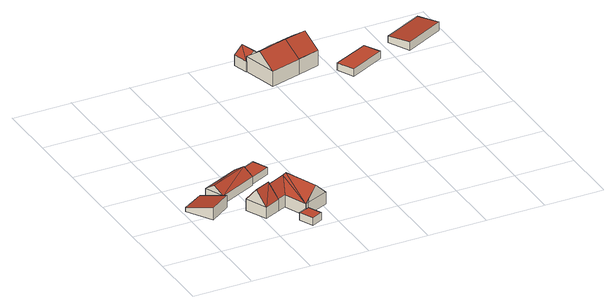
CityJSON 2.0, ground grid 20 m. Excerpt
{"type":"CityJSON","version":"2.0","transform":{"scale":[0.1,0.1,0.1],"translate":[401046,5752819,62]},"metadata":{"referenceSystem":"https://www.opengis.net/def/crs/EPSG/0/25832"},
"CityObjects":{
"building1":{"type":"Building","attributes":{"Gemeindeschluessel":"05515000","Geometrietyp2DReferenz":"3000","function":"31001_2700","roofType":"2100","measuredHeight":4.15},"geometry":[{"type":"Solid","lod":"2","boundaries":[[[[0,1,2,3]],[[4,5,1,0]],[[6,7,5,4]],[[3,2,7,6]],[[4,0,3,6]],[[1,5,7,2]]]],"semantics":{"surfaces":[{"type":"WallSurface"},{"type":"RoofSurface"},{"type":"GroundSurface"}],"values":[[0,0,0,0,1,2]]}}]},
"building2":{"type":"Building","attributes":{"Gemeindeschluessel":"05515000","Geometrietyp2DReferenz":"3000","function":"31001_2700","roofType":"3100","measuredHeight":8.75},"geometry":[{"type":"Solid","lod":"2","boundaries":[[[[8,9,10,11]],[[12,13,9,8]],[[14,15,13,12]],[[11,10,15,14]],[[8,16,12]],[[14,17,11]],[[17,16,8]],[[8,11,17]],[[16,17,14]],[[14,12,16]],[[9,13,15,10]]]],"semantics":{"surfaces":[{"type":"WallSurface"},{"type":"RoofSurface"},{"type":"GroundSurface"}],"values":[[0,0,0,0,0,0,1,1,1,1,2]]}}]},
"building3":{"type":"Building","attributes":{"Gemeindeschluessel":"05515000","Geometrietyp2DReferenz":"3000","function":"31001_2700","roofType":"3100","measuredHeight":5.28},"geometry":[{"type":"Solid","lod":"2","boundaries":[[[[18,19,20,21]],[[22,23,19,18]],[[24,25,23,22]],[[26,27,25,24]],[[28,29,27,26]],[[21,20,29,28]],[[28,30,31,21]],[[32,21,31]],[[31,33,22,32]],[[18,32,22]],[[33,31,30,26,24]],[[33,24,22]],[[30,28,26]],[[32,18,21]],[[19,23,25,27,29,20]]]],"semantics":{"surfaces":[{"type":"WallSurface"},{"type":"RoofSurface"},{"type":"GroundSurface"}],"values":[[0,0,0,0,0,0,1,1,1,1,0,0,0,0,2]]}}]},
"building4":{"type":"Building","attributes":{"Gemeindeschluessel":"05515000","Geometrietyp2DReferenz":"3000","function":"51009_1610","roofType":"1000","measuredHeight":2.6},"geometry":[{"type":"Solid","lod":"2","boundaries":[[[[34,35,36,37]],[[38,39,35,34]],[[40,41,39,38]],[[42,43,41,40]],[[44,45,43,42]],[[37,36,45,44]],[[42,40,38,34,37,44]],[[35,39,41,43,45,36]]]],"semantics":{"surfaces":[{"type":"WallSurface"},{"type":"RoofSurface"},{"type":"GroundSurface"}],"values":[[0,0,0,0,0,0,1,2]]}}]},
"building5":{"type":"Building","attributes":{"Gemeindeschluessel":"05515000","Geometrietyp2DReferenz":"3000","function":"31001_1000","roofType":"5000","measuredHeight":8.64},"address":[{"country":"Germany","locality":"Münster","thoroughfareNumber":"99","thoroughfareName":"Am Getterbach"}],"geometry":[{"type":"Solid","lod":"2","boundaries":[[[[46,47,48,49]],[[50,51,47,46]],[[52,53,51,50]],[[54,55,53,52]],[[56,57,55,54]],[[58,10,57,56]],[[59,15,10,58]],[[49,48,15,59]],[[58,56,60,61]],[[52,62,63,54]],[[63,64,54]],[[54,64,60]],[[60,56,54]],[[46,49,64,63]],[[59,61,60,64,49]],[[62,52,50]],[[63,62,50,46]],[[61,59,58]],[[47,51,53,55,57,10,15,48]]]],"semantics":{"surfaces":[{"type":"WallSurface"},{"type":"RoofSurface"},{"type":"GroundSurface"}],"values":[[0,0,0,0,0,0,0,0,1,1,1,1,1,1,1,0,0,0,2]]}}]},
"building6":{"type":"Building","attributes":{"Gemeindeschluessel":"05515000","Geometrietyp2DReferenz":"3000","function":"51009_1610","roofType":"1000","measuredHeight":2.44},"geometry":[{"type":"Solid","lod":"2","boundaries":[[[[65,66,67,68]],[[69,70,66,65]],[[71,72,70,69]],[[68,67,72,71]],[[69,65,68,71]],[[66,70,72,67]]]],"semantics":{"surfaces":[{"type":"WallSurface"},{"type":"RoofSurface"},{"type":"GroundSurface"}],"values":[[0,0,0,0,1,2]]}}]},
"building7":{"type":"Building","attributes":{"Gemeindeschluessel":"05515000","Geometrietyp2DReferenz":"3000","function":"31001_2700","roofType":"3100","measuredHeight":6.11},"geometry":[{"type":"Solid","lod":"2","boundaries":[[[[73,74,75,76]],[[77,78,74,73]],[[79,80,78,77]],[[76,75,80,79]],[[73,81,77]],[[79,82,76]],[[81,73,76]],[[76,82,81]],[[77,81,82]],[[82,79,77]],[[74,78,80,75]]]],"semantics":{"surfaces":[{"type":"WallSurface"},{"type":"RoofSurface"},{"type":"GroundSurface"}],"values":[[0,0,0,0,0,0,1,1,1,1,2]]}}]},
"building8":{"type":"Building","attributes":{"Gemeindeschluessel":"05515000","Geometrietyp2DReferenz":"3000","function":"31001_1000","roofType":"5000","measuredHeight":9.69},"address":[{"country":"Germany","locality":"Münster","thoroughfareNumber":"93","thoroughfareName":"Am Getterbach"}],"geometry":[{"type":"Solid","lod":"2","boundaries":[[[[83,84,85,86]],[[87,88,84,83]],[[89,90,88,87]],[[91,92,90,89]],[[93,94,92,91]],[[95,96,94,93]],[[97,98,96,95]],[[99,100,98,97]],[[86,85,100,99]],[[97,95,101,102,103]],[[104,91,105,101,95]],[[106,83,102,101,105,89]],[[86,99,103,102,83]],[[106,87,83]],[[106,89,87]],[[104,95,93]],[[104,93,91]],[[103,99,97]],[[105,91,89]],[[84,88,90,92,94,96,98,100,85]]]],"semantics":{"surfaces":[{"type":"WallSurface"},{"type":"RoofSurface"},{"type":"GroundSurface"}],"values":[[0,0,0,0,0,0,0,0,0,1,1,1,1,0,0,0,0,0,0,2]]}}]},
"building9":{"type":"Building","attributes":{"Gemeindeschluessel":"05515000","Geometrietyp2DReferenz":"3000","function":"31001_2700","roofType":"1000","measuredHeight":2.56},"geometry":[{"type":"Solid","lod":"2","boundaries":[[[[107,108,109,110]],[[111,112,108,107]],[[113,114,112,111]],[[110,109,114,113]],[[111,107,110,113]],[[108,112,114,109]]]],"semantics":{"surfaces":[{"type":"WallSurface"},{"type":"RoofSurface"},{"type":"GroundSurface"}],"values":[[0,0,0,0,1,2]]}}]},
"building10":{"type":"Building","attributes":{"Gemeindeschluessel":"05515000","Geometrietyp2DReferenz":"3000","function":"31001_2700","roofType":"2100","measuredHeight":3.06},"geometry":[{"type":"Solid","lod":"2","boundaries":[[[[115,116,117,118]],[[119,120,116,115]],[[121,122,120,119]],[[118,117,122,121]],[[119,115,118,121]],[[116,120,122,117]]]],"semantics":{"surfaces":[{"type":"WallSurface"},{"type":"RoofSurface"},{"type":"GroundSurface"}],"values":[[0,0,0,0,1,2]]}}]}
},
"vertices":[
[132,221,53],[132,221,12],[81,303,12],[81,303,25],[61,173,53],[61,173,12],[9,257,25],[9,257,12],
[207,104,53],[207,104,13],[260,128,13],[260,128,53],[174,176,53],[174,176,13],[227,200,53],[227,200,13],[191,140,101],[243,164,101],
[103,308,40],[103,308,11],[132,245,11],[132,245,40],[233,368,40],[233,368,11],[237,359,40],[237,359,11],[261,308,40],[261,308,11],[262,305,40],[262,305,11],[261,308,43],[248,336,64],[118,276,64],[237,359,47],
[293,53,38],[293,53,12],[314,6,12],[314,6,38],[321,65,38],[321,65,12],[322,64,38],[322,64,12],[331,68,38],[331,68,12],[352,22,38],[352,22,12],
[407,100,55],[407,100,13],[342,253,13],[342,253,55],[331,68,55],[331,68,13],[322,64,55],[322,64,13],[321,65,55],[321,65,13],[289,141,55],[289,141,13],[260,128,55],[227,200,55],[309,194,93],[243,164,93],[331,68,65],[364,82,100],[318,191,100],
[237,359,37],[237,359,12],[261,308,12],[261,308,37],[307,391,37],[307,391,12],[331,340,37],[331,340,12],
[613,933,49],[613,933,12],[599,986,12],[599,986,49],[555,917,49],[555,917,12],[540,969,49],[540,969,12],[584,925,73],[570,978,73],
[652,944,66],[652,944,13],[613,933,13],[613,933,66],[652,943,66],[652,943,13],[733,965,66],[733,965,13],[765,852,66],[765,852,13],[688,830,66],[688,830,13],[688,829,66],[688,829,13],[586,801,66],[586,801,13],[555,917,66],[555,917,13],[672,887,110],[667,886,110],[571,859,110],[688,830,67],[749,908,109],[652,943,67],
[925,859,37],[925,859,11],[805,803,11],[805,803,37],[953,805,37],[953,805,11],[833,747,37],[833,747,11],
[1191,879,38],[1191,879,7],[1155,953,7],[1155,953,29],[1058,813,38],[1058,813,7],[1021,887,29],[1021,887,7]
]}
